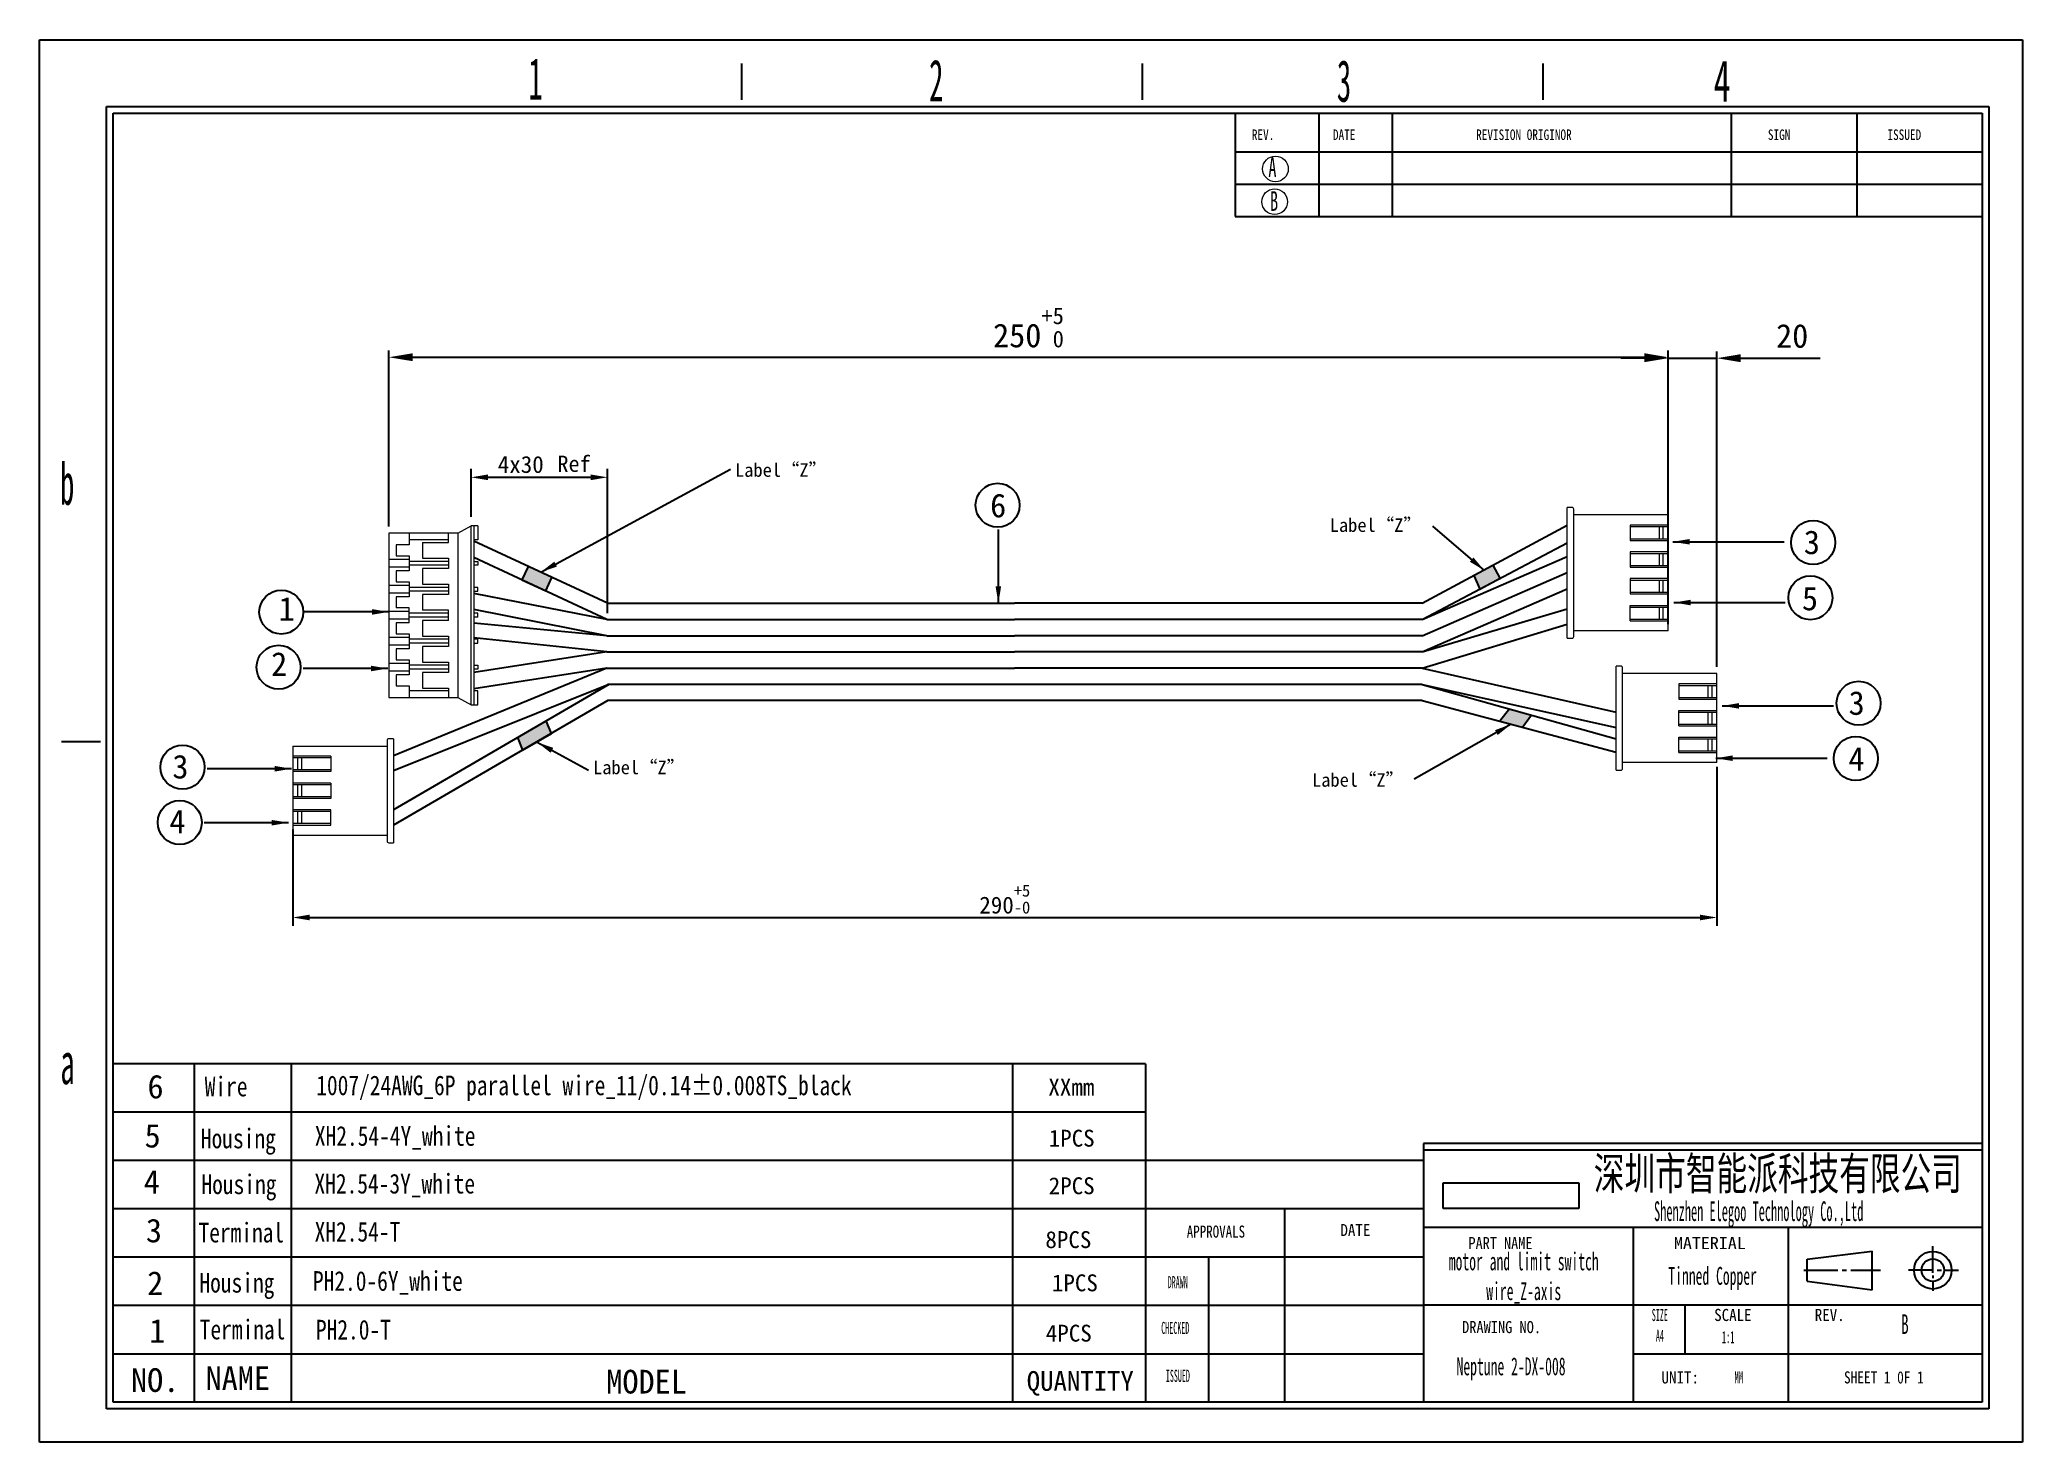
# Model space of a CAD drawing. Header units: millimetres. Extents: x 2 to 295, y 1 to 209.
import ezdxf

# ---------------------------------------------------------------- set-up
doc = ezdxf.new("R2010")
doc.units = ezdxf.units.MM
doc.header["$PDSIZE"] = -1
doc.layers.add('SLD-0', color=179, linetype='Continuous')
doc.styles.add('SLDTEXTSTYLE0', font='TXT', dxfattribs={"width": 0.56, "bigfont": 'bigfont'})
doc.styles.add('SLDTEXTSTYLE10', font='TXT', dxfattribs={"width": 0.862222})
doc.styles.add('SLDTEXTSTYLE11', font='TXT', dxfattribs={"width": 1.089})
doc.styles.add('SLDTEXTSTYLE13', font='TXT', dxfattribs={"width": 0.56})
doc.styles.add('SLDTEXTSTYLE14', font='TXT', dxfattribs={"width": 0.805625})
doc.styles.add('SLDTEXTSTYLE3', font='TXT', dxfattribs={"width": 0.484})
doc.styles.add('SLDTEXTSTYLE4', font='TXT', dxfattribs={"width": 0.40535})
doc.styles.add('SLDTEXTSTYLE5', font='TXT', dxfattribs={"width": 0.6})
doc.styles.add('SLDTEXTSTYLE6', font='TXT', dxfattribs={"width": 0.5025})
doc.styles.add('SLDTEXTSTYLE7', font='TXT', dxfattribs={"width": 0.9075})
doc.styles.add('SLDTEXTSTYLE8', font='TXT', dxfattribs={"width": 0.870455})
doc.styles.add('SLDTEXTSTYLE9', font='TXT', dxfattribs={"width": 0.7865})
doc.dimstyles.new('ISO-25', dxfattribs={"dimtxt": 2.5, "dimasz": 2.5, "dimexe": 1.25, "dimexo": 0.625, "dimtad": 1, "dimtxsty": 'Standard', "dimcen": 2.5, "dimadec": 0, "dimazin": 0, "dimtfac": 1, "dimtmove": 0, "dimatfit": 3, "dimfxl": 1, "dimarcsym": 0})
picture_1 = doc.add_image_def('image1.jpg', size_in_pixel=(1698, 321))

# ---------------------------------------------------------------- blocks, each defined once
blk = doc.blocks.new('*D10')
at = {"color": 0, "lineweight": -2}
for p, q in [((65.63, 138.15), (65.63, 145.22)), ((68.13, 143.97), (83.32, 143.97)), ((85.82, 123.87), (85.82, 145.22))]:
    blk.add_line(p, q, dxfattribs=at)
at = {"color": 0}
for points in [[(68.13, 144.39), (68.13, 143.55), (65.63, 143.97)], [(83.32, 144.39), (83.32, 143.55), (85.82, 143.97)]]:
    blk.add_solid(points, dxfattribs=at)
at = {"layer": 'Defpoints', "color": 0}
for p in [(85.82, 143.97), (65.63, 137.53), (85.82, 123.24)]:
    blk.add_point(p, dxfattribs=at)
at = {"color": 0, "insert": (72.98, 145.85), "char_height": 2.5, "attachment_point": 5}
blk.add_mtext('4x30', dxfattribs=at)
blk = doc.blocks.new('*D11')
at = {"color": 0, "lineweight": -2}
for p, q in [((249.92, 101.16), (249.92, 77.64)), ((39.25, 91.91), (39.25, 77.64)), ((41.75, 78.89), (247.42, 78.89))]:
    blk.add_line(p, q, dxfattribs=at)
at = {"color": 0}
for points in [[(41.75, 79.31), (41.75, 78.47), (39.25, 78.89)], [(247.42, 79.31), (247.42, 78.47), (249.92, 78.89)]]:
    blk.add_solid(points, dxfattribs=at)
at = {"layer": 'Defpoints', "color": 0}
for p in [(249.92, 101.78), (39.25, 92.54), (249.92, 78.89)]:
    blk.add_point(p, dxfattribs=at)
at = {"color": 0, "insert": (144.58, 81.6), "char_height": 2.5, "attachment_point": 5}
blk.add_mtext('290{}{\\H0.7143x;\\S+5^ -0', dxfattribs=at)
blk = doc.blocks.new('*D12')
at = {"color": 0, "lineweight": -2}
for p, q in [((53.48, 136.72), (53.48, 162.72)), ((56.98, 161.72), (239.21, 161.72)), ((242.71, 139.4), (242.71, 162.72))]:
    blk.add_line(p, q, dxfattribs=at)
at = {"color": 0}
for points in [[(56.98, 162.31), (56.98, 161.14), (53.48, 161.72)], [(239.21, 162.31), (239.21, 161.14), (242.71, 161.72)]]:
    blk.add_solid(points, dxfattribs=at)
at = {"layer": 'Defpoints', "color": 0}
for p in [(242.71, 161.72), (242.71, 138.4), (53.48, 135.72)]:
    blk.add_point(p, dxfattribs=at)
at = {"color": 0, "insert": (148.09, 169.02), "char_height": 3.5, "attachment_point": 5}
blk.add_mtext('\\P250{\\H0.7x;\\S+5^  0;}', dxfattribs=at)
blk = doc.blocks.new('*D13')
at = {"color": 0, "lineweight": -2}
for p, q in [((239.21, 161.58), (235.71, 161.58)), ((242.71, 122.28), (242.71, 162.58)), ((242.71, 161.58), (249.92, 161.58)), ((249.92, 115.94), (249.92, 162.58)), ((253.42, 161.58), (265.21, 161.58))]:
    blk.add_line(p, q, dxfattribs=at)
at = {"color": 0}
for points in [[(239.21, 162.17), (239.21, 161), (242.71, 161.58)], [(253.42, 162.17), (253.42, 161), (249.92, 161.58)]]:
    blk.add_solid(points, dxfattribs=at)
at = {"layer": 'Defpoints', "color": 0}
for p in [(249.92, 161.58), (242.71, 121.28), (249.92, 114.94)]:
    blk.add_point(p, dxfattribs=at)
at = {"color": 0, "insert": (261.06, 164.85), "char_height": 3.5, "attachment_point": 5}
blk.add_mtext('20', dxfattribs=at)

msp = doc.modelspace()

# ---------------------------------------------------------------- hatches: boundary and pattern name
h = msp.add_hatch(color=5)
h.paths.add_polyline_path([(77.518, 106.097), (76.753, 107.958), (72.518, 105.488), (73.239, 103.612)])
h.paths.add_polyline_path([(216.813, 130.995), (213.983, 129.469), (214.841, 127.439), (217.868, 129.038)])
h.paths.add_polyline_path([(222.474, 108.828), (219.25, 109.733), (217.799, 107.907), (221.179, 107.008)])
h.paths.add_polyline_path([(77.6, 129.172), (74.093, 130.802), (73.161, 128.796), (76.667, 127.167)])

# ---------------------------------------------------------------- linework, layer by layer
for p, q in [((206.346, 125.352), (227.797, 136.917)), ((85.821, 125.352), (66.054, 134.537)), ((85.737, 122.952), (66.054, 132.099)), ((206.346, 122.952), (227.797, 134.284)), ((206.346, 122.952), (227.797, 132.257)), ((74.093, 130.802), (73.161, 128.796)), ((76.667, 127.167), (77.6, 129.172)), ((206.346, 120.552), (227.797, 129.892)), ((213.983, 129.469), (214.841, 127.439)), ((217.868, 129.038), (216.813, 130.995)), ((85.737, 122.952), (66.054, 126.802)), ((73.161, 128.796), (76.667, 127.167)), ((206.346, 118.152), (227.797, 127.46)), ((214.841, 127.439), (217.868, 129.038)), ((85.737, 120.552), (66.054, 124.426)), ((206.346, 118.152), (227.797, 124.54)), ((85.737, 120.552), (66.054, 122.386)), ((206.346, 115.752), (227.797, 122.258)), ((85.737, 118.152), (66.054, 120.229)), ((85.737, 118.152), (66.054, 115.106)), ((85.737, 115.752), (54.169, 102.775)), ((85.737, 115.752), (66.054, 112.714)), ((206.346, 115.752), (234.999, 109.266)), ((86.002, 113.352), (54.169, 100.575)), ((86.002, 113.352), (54.169, 94.788)), ((206.346, 113.352), (234.999, 105.315)), ((206.346, 113.352), (234.999, 106.974)), ((85.878, 110.952), (54.169, 92.537)), ((206.346, 110.952), (234.999, 103.334)), ((219.25, 109.733), (217.799, 107.907)), ((221.179, 107.008), (222.474, 108.828)), ((73.239, 103.612), (77.518, 106.097)), ((77.518, 106.097), (76.753, 107.958)), ((72.518, 105.488), (73.239, 103.612))]:
    msp.add_line(p, q)
at = {"ltscale": 0.5}
for p, q in [((85.737, 125.352), (146.041, 125.352)), ((206.346, 125.352), (146.041, 125.352)), ((85.737, 122.952), (146.041, 122.952)), ((85.737, 120.552), (146.041, 120.552)), ((206.346, 122.952), (146.041, 122.952)), ((206.346, 120.552), (146.041, 120.552)), ((85.737, 118.152), (146.041, 118.152)), ((206.346, 118.152), (146.041, 118.152)), ((85.737, 115.752), (146.041, 115.752)), ((206.346, 115.752), (146.041, 115.752)), ((206.346, 113.352), (85.797, 113.352)), ((206.346, 110.952), (85.878, 110.952))]:
    msp.add_line(p, q, dxfattribs=at)
at = {"color": 179}
for p, q in [((24.679, 57.255), (24.677, 7.219)), ((39.032, 57.254), (39.03, 7.219)), ((174.782, 7.219), (174.782, 28.663)), ((12.675, 14.39), (206.505, 14.39))]:
    msp.add_line(p, q, dxfattribs=at)
at = {"color": 0, "lineweight": 0}
for points in [[(228.755, 139.276), (228.734, 139.371), (228.682, 139.445), (228.608, 139.498), (228.513, 139.519), (227.797, 139.519)], [(227.797, 136.917), (227.797, 139.519)], [(228.755, 136.917), (228.755, 139.276)], [(242.713, 138.402), (228.755, 138.402)], [(242.713, 136.917), (242.713, 138.402)], [(53.476, 135.718), (53.476, 111.425)], [(63.657, 135.718), (53.476, 135.718)], [(56.494, 135.718), (56.494, 133.98), (54.573, 133.98)], [(58.465, 134.326), (62.305, 134.326), (62.305, 135.718)], [(63.657, 135.718), (65.668, 136.815)], [(63.657, 135.718), (63.657, 116.759)], [(65.668, 116.759), (65.668, 136.815)], [(66.623, 136.815), (65.668, 136.815)], [(66.054, 136.815), (66.054, 134.732)], [(66.623, 136.815), (66.623, 134.732), (66.054, 134.732)], [(227.797, 120.168), (227.797, 136.917)], [(228.755, 120.41), (228.755, 136.917)], [(242.713, 136.917), (237.087, 136.917), (237.087, 134.652)], [(237.087, 136.675), (242.713, 136.675)], [(241.438, 134.894), (241.438, 136.675)], [(241.996, 134.894), (241.996, 136.675)], [(242.713, 128.753), (242.713, 136.917)], [(54.573, 133.98), (54.573, 132.365)], [(54.573, 132.365), (56.494, 132.365)], [(62.305, 134.732), (56.494, 134.732)], [(56.494, 132.365), (56.494, 130.14)], [(58.465, 134.326), (58.465, 132.019)], [(58.465, 132.019), (62.305, 132.019)], [(62.305, 132.019), (62.305, 130.485)], [(66.054, 134.732), (66.054, 131.542)], [(237.087, 134.894), (242.713, 134.894)], [(237.087, 134.652), (242.713, 134.652)], [(242.713, 132.956), (237.087, 132.956), (237.087, 130.691)], [(237.087, 132.714), (242.713, 132.714)], [(241.438, 130.934), (241.438, 132.714)], [(241.996, 130.934), (241.996, 132.714)], [(56.494, 131.826), (53.476, 131.826)], [(56.494, 130.678), (53.476, 130.678)], [(56.494, 130.14), (54.573, 130.14), (54.573, 128.524), (56.494, 128.524), (56.494, 126.299), (54.573, 126.299)], [(62.305, 131.542), (56.494, 131.542)], [(62.305, 130.963), (56.494, 130.963)], [(62.305, 130.485), (58.465, 130.485)], [(58.465, 130.485), (58.465, 128.179)], [(66.054, 131.542), (66.054, 110.328)], [(66.054, 131.542), (66.623, 131.542), (66.623, 130.963), (66.054, 130.963)], [(237.087, 130.934), (242.713, 130.934)], [(237.087, 130.691), (242.713, 130.691)], [(56.494, 127.986), (53.476, 127.986)], [(56.494, 126.838), (53.476, 126.838)], [(54.573, 126.299), (54.573, 124.684)], [(62.305, 127.701), (56.494, 127.701)], [(62.305, 127.122), (56.494, 127.122)], [(58.465, 128.179), (62.305, 128.179)], [(62.305, 126.645), (58.465, 126.645)], [(58.465, 126.645), (58.465, 124.338)], [(62.305, 128.179), (62.305, 126.645)], [(66.054, 127.122), (66.623, 127.122), (66.623, 127.701), (66.054, 127.701)], [(242.713, 128.995), (237.087, 128.995), (237.087, 126.731)], [(237.087, 128.753), (242.713, 128.753)], [(237.087, 126.973), (242.713, 126.973)], [(237.087, 126.731), (242.713, 126.731)], [(241.438, 126.973), (241.438, 128.753)], [(241.996, 126.973), (241.996, 128.753)], [(242.713, 121.285), (242.713, 128.753)], [(56.494, 124.145), (53.476, 124.145)], [(56.494, 122.459), (56.494, 124.684), (54.573, 124.684)], [(62.305, 123.861), (56.494, 123.861)], [(62.305, 123.282), (56.494, 123.282)], [(62.305, 122.804), (62.305, 124.338), (58.465, 124.338)], [(66.623, 123.282), (66.623, 123.861), (66.054, 123.861)], [(66.623, 123.282), (66.054, 123.282)], [(237.087, 122.77), (237.087, 125.035), (242.713, 125.035)], [(237.087, 124.792), (242.713, 124.792)], [(241.438, 123.012), (241.438, 124.792)], [(241.996, 123.012), (241.996, 124.792)], [(56.494, 122.997), (53.476, 122.997)], [(56.494, 120.305), (53.476, 120.305)], [(54.573, 122.459), (54.573, 120.843)], [(56.494, 122.459), (54.573, 122.459)], [(54.573, 120.843), (56.494, 120.843)], [(56.494, 120.843), (56.494, 118.618)], [(58.465, 122.804), (58.465, 120.498)], [(62.305, 122.804), (58.465, 122.804)], [(58.465, 120.498), (62.305, 120.498)], [(62.305, 120.498), (62.305, 118.964)], [(227.797, 120.168), (228.513, 120.168), (228.608, 120.189), (228.682, 120.242), (228.734, 120.315), (228.755, 120.41)], [(242.713, 121.285), (228.755, 121.285)], [(237.087, 123.012), (242.713, 123.012)], [(237.087, 122.77), (242.713, 122.77)], [(56.494, 119.157), (53.476, 119.157)], [(56.494, 118.618), (54.573, 118.618), (54.573, 117.003), (56.494, 117.003)], [(62.305, 120.02), (56.494, 120.02)], [(62.305, 119.441), (56.494, 119.441)], [(62.305, 118.964), (58.465, 118.964)], [(58.465, 118.964), (58.465, 116.657)], [(66.054, 119.441), (66.623, 119.441), (66.623, 120.02), (66.054, 120.02)], [(56.494, 116.464), (53.476, 116.464)], [(56.494, 115.316), (53.476, 115.316)], [(56.494, 114.778), (54.573, 114.778), (54.573, 113.162), (56.494, 113.162)], [(56.494, 117.003), (56.494, 114.778)], [(62.305, 116.18), (56.494, 116.18)], [(62.305, 115.601), (56.494, 115.601)], [(58.465, 116.657), (62.305, 116.657)], [(62.305, 115.123), (58.465, 115.123), (58.465, 112.817)], [(62.305, 116.657), (62.305, 115.123)], [(63.657, 111.425), (65.668, 110.328), (65.668, 116.759)], [(63.657, 116.759), (63.657, 111.425)], [(66.054, 116.18), (66.623, 116.18)], [(66.623, 115.601), (66.054, 115.601)], [(66.623, 116.18), (66.623, 115.601)], [(235.958, 115.815), (235.937, 115.91), (235.884, 115.983), (235.81, 116.036), (235.715, 116.057), (234.999, 116.057)], [(234.999, 113.455), (234.999, 116.057)], [(235.958, 113.455), (235.958, 115.815)], [(249.915, 114.941), (235.958, 114.941)], [(249.915, 113.455), (249.915, 114.941)], [(56.494, 113.162), (56.494, 111.425)], [(62.305, 112.411), (56.494, 112.411)], [(58.465, 112.817), (62.305, 112.817), (62.305, 111.425)], [(66.623, 112.411), (66.054, 112.411)], [(66.623, 110.328), (66.623, 112.411)], [(234.999, 100.667), (234.999, 113.455)], [(235.958, 100.909), (235.958, 113.455)], [(249.915, 113.455), (244.289, 113.455), (244.289, 111.191)], [(244.289, 113.213), (249.915, 113.213)], [(248.641, 111.433), (248.641, 113.213)], [(249.199, 111.433), (249.199, 113.213)], [(249.915, 107.472), (249.915, 113.455)], [(53.476, 111.425), (63.657, 111.425)], [(65.668, 110.328), (66.623, 110.328)], [(244.289, 111.433), (249.915, 111.433)], [(244.289, 111.191), (249.915, 111.191)], [(244.289, 107.23), (244.289, 109.495), (249.915, 109.495)], [(244.289, 109.252), (249.915, 109.252)], [(248.641, 107.472), (248.641, 109.252)], [(249.199, 107.472), (249.199, 109.252)], [(244.289, 107.472), (249.915, 107.472)], [(244.289, 107.23), (249.915, 107.23)], [(249.915, 101.784), (249.915, 107.472)], [(39.253, 104.208), (39.253, 98.52)], [(39.253, 104.208), (53.211, 104.208)], [(44.879, 102.723), (44.879, 100.458), (39.253, 100.458)], [(44.879, 102.723), (39.253, 102.723)], [(54.169, 105.325), (53.453, 105.325), (53.358, 105.304), (53.285, 105.251), (53.232, 105.177), (53.211, 105.082)], [(53.211, 105.082), (53.211, 104.208)], [(53.211, 105.082), (53.211, 92.537)], [(54.169, 105.325), (54.169, 92.537)], [(244.289, 103.269), (244.289, 105.534), (249.915, 105.534)], [(244.289, 105.292), (249.915, 105.292)], [(244.289, 103.511), (249.915, 103.511)], [(244.289, 103.269), (249.915, 103.269)], [(248.641, 103.511), (248.641, 105.292)], [(249.199, 103.511), (249.199, 105.292)], [(44.879, 102.481), (39.253, 102.481)], [(44.879, 100.7), (39.253, 100.7)], [(39.97, 102.481), (39.97, 100.7)], [(40.528, 102.481), (40.528, 100.7)], [(234.999, 100.667), (235.715, 100.667), (235.81, 100.688), (235.884, 100.741), (235.937, 100.815), (235.958, 100.909)], [(235.958, 100.909), (235.958, 101.784)], [(249.915, 101.784), (235.958, 101.784)], [(44.879, 98.762), (44.879, 96.497), (39.253, 96.497)], [(44.879, 98.762), (39.253, 98.762)], [(44.879, 98.52), (39.253, 98.52)], [(39.253, 98.52), (39.253, 92.537)], [(39.97, 98.52), (39.97, 96.74)], [(40.528, 98.52), (40.528, 96.74)], [(44.879, 96.74), (39.253, 96.74)], [(44.879, 94.801), (39.253, 94.801)], [(39.253, 92.537), (44.879, 92.537), (44.879, 94.801)], [(44.879, 94.559), (39.253, 94.559)], [(39.97, 94.559), (39.97, 92.779)], [(40.528, 94.559), (40.528, 92.779)], [(44.879, 92.779), (39.253, 92.779)], [(39.253, 92.537), (39.253, 91.051)], [(39.253, 91.051), (53.211, 91.051)], [(53.211, 92.537), (53.211, 90.177)], [(54.169, 92.537), (54.169, 89.935)], [(53.211, 90.177), (53.232, 90.082), (53.285, 90.008), (53.358, 89.956), (53.453, 89.935), (54.169, 89.935)]]:
    msp.add_lwpolyline(points, dxfattribs=at)
for centre in [(143.517, 139.835), (264.16, 134.33), (263.755, 126.168), (37.559, 124.047), (37.154, 115.885), (270.882, 110.565), (270.477, 102.403), (22.941, 101.106), (22.536, 92.944)]:
    msp.add_circle(centre, 3.255)
at = {"layer": 'SLD-0'}
for p, q in [((1.812, 208.674), (295.107, 208.674)), ((1.812, 1.294), (1.812, 208.674)), ((295.107, 208.674), (295.107, 1.294)), ((12.675, 7.219), (12.675, 197.811)), ((12.675, 197.811), (289.181, 197.811)), ((252.017, 197.811), (252.017, 182.514)), ((270.599, 197.811), (270.599, 182.514)), ((289.181, 197.811), (289.181, 7.219)), ((289.181, 7.219), (12.675, 7.219)), ((295.107, 1.294), (1.812, 1.294))]:
    msp.add_line(p, q, dxfattribs=at)
at = {"layer": 'SLD-0', "color": 6, "linetype": 'Continuous'}
for p, q in [((105.701, 199.786), (105.701, 205.169)), ((164.952, 199.786), (164.952, 205.169)), ((224.204, 199.786), (224.204, 205.169)), ((11.687, 6.231), (11.687, 198.799)), ((11.687, 198.799), (290.169, 198.799)), ((290.169, 198.799), (290.169, 6.231)), ((10.805, 104.853), (5.068, 104.853)), ((290.169, 6.231), (11.687, 6.231))]:
    msp.add_line(p, q, dxfattribs=at)
at = {"layer": 'SLD-0', "color": 179, "linetype": 'Continuous'}
for p, q in [((178.659, 197.811), (178.659, 182.514)), ((191.05, 197.811), (191.05, 182.514)), ((201.886, 197.811), (201.886, 182.514)), ((178.659, 192.074), (289.181, 192.074)), ((178.659, 187.294), (289.181, 187.294)), ((178.659, 182.514), (289.181, 182.514)), ((165.382, 57.246), (12.675, 57.256)), ((145.725, 57.247), (145.725, 7.219)), ((165.382, 57.246), (165.394, 7.219)), ((165.384, 50.108), (12.675, 50.108)), ((289.181, 45.462), (206.505, 45.462)), ((206.505, 45.462), (206.505, 7.219)), ((289.181, 44.506), (206.505, 44.506)), ((206.505, 42.959), (12.675, 42.959)), ((206.505, 35.811), (12.675, 35.811)), ((185.949, 35.811), (185.949, 7.219)), ((289.181, 33.033), (206.505, 33.033)), ((237.553, 33.033), (237.553, 7.219)), ((260.499, 7.219), (260.499, 33.033)), ((263.255, 28.354), (272.888, 29.538)), ((272.888, 23.846), (272.888, 29.538)), ((281.869, 26.35), (281.869, 30.316)), ((206.505, 28.663), (12.675, 28.663)), ((206.505, 28.663), (12.675, 28.663)), ((262.786, 26.733), (267.83, 26.733)), ((263.255, 25.106), (263.255, 28.354)), ((268.461, 26.733), (269.091, 26.733)), ((269.722, 26.733), (274.136, 26.733)), ((281.869, 26.733), (278.268, 26.733)), ((282.5, 26.733), (283.13, 26.733)), ((283.761, 26.733), (285.653, 26.733)), ((263.255, 25.106), (272.888, 23.846)), ((281.869, 25.966), (281.869, 25.583)), ((281.869, 25.2), (281.869, 23.667)), ((206.505, 21.515), (12.675, 21.515)), ((289.181, 21.56), (206.505, 21.56)), ((245.202, 21.56), (245.202, 14.39)), ((237.553, 14.39), (289.181, 14.39)), ((197.398, 7.219), (156.286, 7.219))]:
    msp.add_line(p, q, dxfattribs=at)
at = {"layer": 'SLD-0', "lineweight": 18}
for centre in [(184.622, 189.564), (184.499, 184.715)]:
    msp.add_circle(centre, 1.894, dxfattribs=at)
at = {"layer": 'SLD-0', "color": 179, "linetype": 'Continuous'}
for radius in [2.771, 1.669]:
    msp.add_circle((281.869, 26.733), radius, dxfattribs=at)

# ---------------------------------------------------------------- texts
at = {"attachment_point": 1}
for s, insert, char_height, width in [('Ref', (78.411, 147.171), 2.4, 6.18203), ('{\\fSimSun|b0|i0|c134|p2;Label“Z”}', (104.679, 146.047), 2, 15.96757), ('6', (142.417, 141.554), 3.5, 3.94331), ('{\\fSimSun|b0|i0|c134|p2;Label“Z”}', (192.658, 137.898), 2, 15.96757), ('3', (262.783, 136.117), 3.5, 3.12338), ('1', (37.173, 126.279), 3.5, 3.12338), ('5', (262.506, 127.806), 3.5, 3.12338), ('2', (36.054, 118.117), 3.5, 3.12338), ('3', (269.406, 112.352), 3.5, 3.12338), ('3', (21.443, 102.941), 3.5, 3.12338), ('4', (269.377, 104.091), 3.5, 3.12338), ('{\\fSimSun|b0|i0|c134|p2;Label“Z”}', (83.681, 102.072), 2, 15.96757), ('{\\fSimSun|b0|i0|c134|p2;Label“Z”}', (190.036, 100.227), 2, 15.96757), ('4', (20.999, 94.819), 3.5, 3.12338), ('{\\f@SimSun|b0|i0|c0|p2;\\W0.8;1007/24AWG_6P\\f@SimSun|b0|i0|c134|p2; parallel wire_11/0.14%%P0.008TS_black}', (42.727, 55.524), 2.910417, 141.03326), ('{\\fSimSun|b0|i0|c134|p2;6}', (17.763, 55.638), 3.5, 3.84369), ('{\\fSimSun|b0|i0|c134|p2;\\W0.8;Wire}', (26.226, 55.357), 2.91042, 10.0429), ('XXmm', (151.024, 55.071), 2.5, 9.70524), ('{\\fSimSun|b0|i0|c134|p2;5}', (17.336, 48.383), 3.5, 3.84369), ('{\\fSimSun|b0|i0|c134|p2;\\W0.8;Housing}', (25.663, 47.679), 2.91042, 7.89735), ('\\pt23.28;{\\f@SimSun|b0|i0|c0|p2;\\W0.8;XH2.54-4Y\\f@SimSun|b0|i0|c134|p2;_white}', (42.524, 48.049), 2.91042, 32.82062), ('1PCS', (151.076, 47.509), 2.5, 9.70524), ('{\\fSimSun|b0|i0|c134|p2;4}', (17.207, 41.548), 3.5, 3.84369), ('{\\fSimSun|b0|i0|c134|p2;\\W0.8;Housing}', (25.75, 40.902), 2.91042, 7.89735), ('\\pt23.28;{\\f@SimSun|b0|i0|c0|p2;\\W0.8;XH2.54-3Y\\f@SimSun|b0|i0|c134|p2;_white}', (42.463, 40.992), 2.91042, 32.82062), ('2PCS', (151.076, 40.475), 2.5, 9.70524), ('{\\fSimSun|b0|i0|c134|p2;3}', (17.528, 34.361), 3.5, 3.84369), ('{\\fSimSun|b0|i0|c134|p2;\\W0.8;Terminal}', (25.309, 33.758), 2.91042, 10.0429), ('{\\fSimSun|b0|i0|c0|p2;\\W0.8;XH2.54-T}', (42.487, 33.886), 2.91042, 19.14638), ('8PCS', (150.586, 32.515), 2.5, 9.70524), ('{\\fSimSun|b0|i0|c134|p2;2}', (17.717, 26.58), 3.5, 3.84369), ('{\\fSimSun|b0|i0|c134|p2;\\W0.8;Housing}', (25.449, 26.345), 2.91042, 7.89735), ('\\pt23.28;{\\f@SimSun|b0|i0|c0|p2;\\W0.8;PH2.0-6Y\\f@SimSun|b0|i0|c134|p2;_white}', (42.238, 26.603), 2.91042, 29.29689), ('1PCS', (151.551, 26.123), 2.5, 9.70524), ('{\\fSimSun|b0|i0|c134|p2;1}', (18.018, 19.533), 3.5, 4.84381), ('{\\fSimSun|b0|i0|c134|p2;\\W0.8;Terminal}', (25.49, 19.431), 2.91042, 10.0429), ('{\\fSimSun|b0|i0|c0|p2;\\W0.8;PH2.0-T}', (42.682, 19.405), 2.91042, 19.0244), ('4PCS', (150.646, 18.683), 2.5, 9.70524), ('{\\fSimSun|b0|i0|c134|p2;NO.}', (15.332, 12.249), 3.5, 10.0429), ('{\\fSimSun|b0|i0|c134|p2;NAME}', (26.362, 12.53), 3.5, 10.0429), ('{\\fSimSun|b0|i0|c134|p2;MODEL}', (85.639, 12.012), 3.5, 10.0429), ('{\\fSimSun|b0|i0|c134|p2;QUANTITY}', (147.83, 11.819), 2.91042, 12.2289)]:
    msp.add_mtext(s, dxfattribs=dict(at, insert=insert, char_height=char_height, width=width))
at = {"layer": 'SLD-0'}
for s, insert, char_height, attachment_point, style in [('1', (74.111, 205.971), 6.172, 1, 'SLDTEXTSTYLE6'), ('2', (133.388, 205.728), 6.172, 1, 'SLDTEXTSTYLE6'), ('3', (193.707, 205.666), 6.172, 1, 'SLDTEXTSTYLE6'), ('4', (249.441, 205.659), 6.172, 1, 'SLDTEXTSTYLE5'), ('A', (183.578, 191.286), 2.903, 1, 'SLDTEXTSTYLE5'), ('B', (183.832, 186.271), 2.903, 1, 'SLDTEXTSTYLE5'), ('b', (4.835, 146.092), 6.172, 1, 'SLDTEXTSTYLE6'), ('a', (4.88, 60.423), 6.172, 1, 'SLDTEXTSTYLE6'), ('{\\fSimSun|b0|i0|c134|p2;\\W0.689;深圳市智能派科技有限公司}', (258.942, 43.455), 4.82808, 2, 'SLDTEXTSTYLE11'), ('B', (277.178, 20.219), 2.91, 1, 'SLDTEXTSTYLE13')]:
    msp.add_mtext(s, dxfattribs=dict(at, insert=insert, char_height=char_height, attachment_point=attachment_point, style=style))
at = {"layer": 'SLD-0', "color": 179}
for s, insert, char_height, attachment_point, style in [('REV.', (181.129, 195.4), 1.5536, 1, 'SLDTEXTSTYLE9'), ('DATE', (193.126, 195.4), 1.5536, 1, 'SLDTEXTSTYLE9'), ('REVISION ORIGINOR', (214.308, 195.4), 1.55363, 1, 'SLDTEXTSTYLE9'), ('SIGN', (257.466, 195.4), 1.5536, 1, 'SLDTEXTSTYLE9'), ('ISSUED', (275.148, 195.4), 1.5536, 1, 'SLDTEXTSTYLE9'), ('{\\W0.46;Shenzhen Elegoo Technology Co.,Ltd}', (256.106, 36.917), 2.91042, 2, 'SLDTEXTSTYLE13'), ('APPROVALS', (175.815, 33.347), 1.7927, 2, 'SLDTEXTSTYLE9'), ('DATE', (196.449, 33.577), 1.7927, 2, 'SLDTEXTSTYLE7'), ('PART NAME', (217.905, 31.645), 1.7927, 2, 'SLDTEXTSTYLE10'), ('MATERIAL', (248.88, 31.645), 1.7927, 2, 'SLDTEXTSTYLE11'), ('DRAWN', (170.162, 25.873), 1.7927, 2, 'SLDTEXTSTYLE4'), ('SIZE', (241.479, 21.022), 1.7927, 2, 'SLDTEXTSTYLE4'), ('SCALE', (252.289, 21.022), 1.7927, 2, 'SLDTEXTSTYLE7'), ('REV.', (266.61, 21.022), 1.7927, 2, 'SLDTEXTSTYLE7'), ('CHECKED', (169.803, 19.105), 1.7927, 2, 'SLDTEXTSTYLE4'), ('DRAWING NO.', (218.07, 19.229), 1.79265, 2, 'SLDTEXTSTYLE8'), ('A4', (241.49, 17.953), 1.7927, 2, 'SLDTEXTSTYLE4'), ('1:1', (251.596, 17.745), 1.7927, 2, 'SLDTEXTSTYLE3'), ('ISSUED', (170.188, 12.025), 1.7927, 2, 'SLDTEXTSTYLE4'), ('UNIT:', (244.499, 11.791), 1.7927, 2, 'SLDTEXTSTYLE7'), ('MM', (253.161, 11.791), 1.7927, 2, 'SLDTEXTSTYLE3'), ('SHEET 1 0F 1', (274.62, 11.791), 1.79265, 2, 'SLDTEXTSTYLE14')]:
    msp.add_mtext(s, dxfattribs=dict(at, insert=insert, char_height=char_height, attachment_point=attachment_point, style=style))
at = {"layer": 'SLD-0', "color": 0, "char_height": 2.64583, "attachment_point": 2, "style": 'SLDTEXTSTYLE0'}
for s, insert in [('{\\fSimSun|b0|i0|c134|p2;motor and limit switch \\Pwire_Z-axis}', (221.346, 29.374)), ('{\\fSimSun|b0|i0|c134|p2;\\W0.56;Tinned Copper}', (249.292, 27.225)), ('{\\fSimSun|b0|i0|c134|p2;Neptune 2-\\W0.56;DX-008}', (219.475, 13.851))]:
    msp.add_mtext(s, dxfattribs=dict(at, insert=insert))

# ---------------------------------------------------------------- dimensions: what is measured, and where the dimension line sits
for base, p1, p2, text, picture, middle in [((242.713, 161.722), (53.476, 135.718), (242.713, 138.402), '\\P250{\\H0.7x;\\S+5^  0;}', '*D12', (148.094, 169.017)), ((249.915, 161.585), (242.713, 121.285), (249.915, 114.941), '20', '*D13', (261.06, 164.855))]:
    dim = msp.add_linear_dim(base=base, p1=p1, p2=p2, text=text, dimstyle='ISO-25', override={"dimtxt": 3.5, "dimasz": 3.5, "dimexe": 1, "dimexo": 1, "dimgap": 1.52, "dimtih": 1, "dimtoh": 1, "dimlfac": 0.5, "dimzin": 0, "dimadec": 1, "dimtzin": 0})
    dim.commit()
    dim.dimension.update_dxf_attribs({"geometry": picture, "text_midpoint": middle})
dim = msp.add_linear_dim(base=(85.821, 143.971), p1=(65.627, 137.527), p2=(85.821, 123.243), text='4x30', dimstyle='ISO-25')
dim.commit()
dim.dimension.update_dxf_attribs({"geometry": '*D10', "text_midpoint": (72.977, 143.971), "dimtype": 160})
dim = msp.add_linear_dim(base=(249.915, 78.89), p1=(39.253, 92.537), p2=(249.915, 101.784), text='290{}{\\H0.7143x;\\S+5^ -0', dimstyle='ISO-25')
dim.commit()
dim.dimension.update_dxf_attribs({"geometry": '*D11', "text_midpoint": (144.584, 81.598)})

# ---------------------------------------------------------------- pictures from other files: only their frames are drawn
image = msp.add_image(picture_1, insert=(209.432, 35.863), size_in_units=(20.09, 3.798))
image.dxf.flags = 7

# ---------------------------------------------------------------- leaders
for points in [[(75.938, 129.945), (104.026, 145.159)], [(143.63, 125.352), (143.63, 136.27)], [(215.542, 130.179), (207.885, 136.724)], [(243.392, 134.437), (259.882, 134.437)], [(53.476, 124.068), (40.973, 124.068)], [(243.555, 125.451), (260.045, 125.451)], [(53.308, 115.704), (40.806, 115.704)], [(250.706, 110.174), (267.195, 110.174)], [(219.477, 107.461), (205.154, 99.36)], [(75.403, 104.797), (83.016, 100.662)], [(249.756, 102.435), (266.246, 102.435)], [(39.088, 100.88), (26.585, 100.88)], [(38.636, 92.903), (26.133, 92.903)]]:
    msp.add_leader(points, dimstyle='ISO-25', override={"dimgap": 0.625, "dimtad": 0})

doc.saveas('drawing.dxf')
